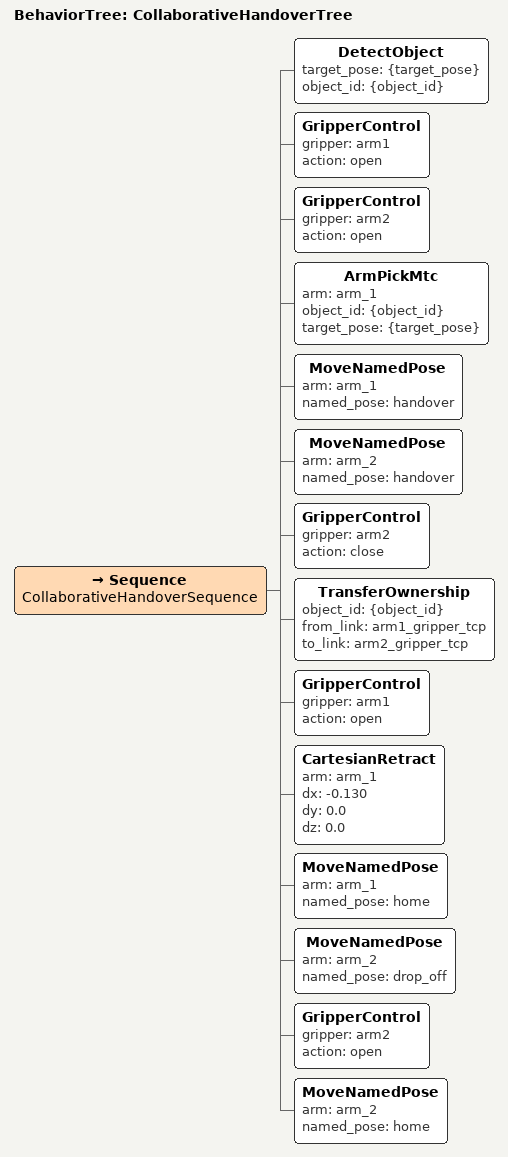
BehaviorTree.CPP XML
<root BTCPP_format="4">
  <BehaviorTree ID="CollaborativeHandoverTree">
    <Sequence name="CollaborativeHandoverSequence">
      <!-- 1. Detect irregular object from 3D perception -->
      <DetectObject target_pose="{target_pose}" object_id="{object_id}"/>

      <!-- 2. Ensure initial state: open both grippers -->
      <GripperControl gripper="arm1" action="open"/>
      <GripperControl gripper="arm2" action="open"/>

      <!-- 3. Arm 1 picks the irregular object using MTC pipeline -->
      <ArmPickMtc arm="arm_1" object_id="{object_id}" target_pose="{target_pose}"/>

      <!-- 4. Arm 1 transports payload to collaborative mid-air handover rendezvous -->
      <MoveNamedPose arm="arm_1" named_pose="handover"/>

      <!-- 5. Arm 2 moves to rendezvous position to receive payload -->
      <MoveNamedPose arm="arm_2" named_pose="handover"/>

      <!-- 5. Arm 2 closes gripper onto object in mid-air -->
      <GripperControl gripper="arm2" action="close"/>

      <!-- 6. Planning Scene atomic ownership transfer: detach from Arm 1, attach to Arm 2 -->
      <TransferOwnership object_id="{object_id}" from_link="arm1_gripper_tcp" to_link="arm2_gripper_tcp"/>

      <!-- 7. Arm 1 releases, retracts linearly along -X to clear Arm 2, then retreats to home -->
      <GripperControl gripper="arm1" action="open"/>
      <CartesianRetract arm="arm_1" dx="-0.130" dy="0.0" dz="0.0"/>
      <MoveNamedPose arm="arm_1" named_pose="home"/>

      <!-- 8. Arm 2 transports payload to drop-off bin -->
      <MoveNamedPose arm="arm_2" named_pose="drop_off"/>

      <!-- 9. Arm 2 deposits payload into drop-off bin -->
      <GripperControl gripper="arm2" action="open"/>

      <!-- 10. Arm 2 returns to home -->
      <MoveNamedPose arm="arm_2" named_pose="home"/>
    </Sequence>
  </BehaviorTree>
</root>
